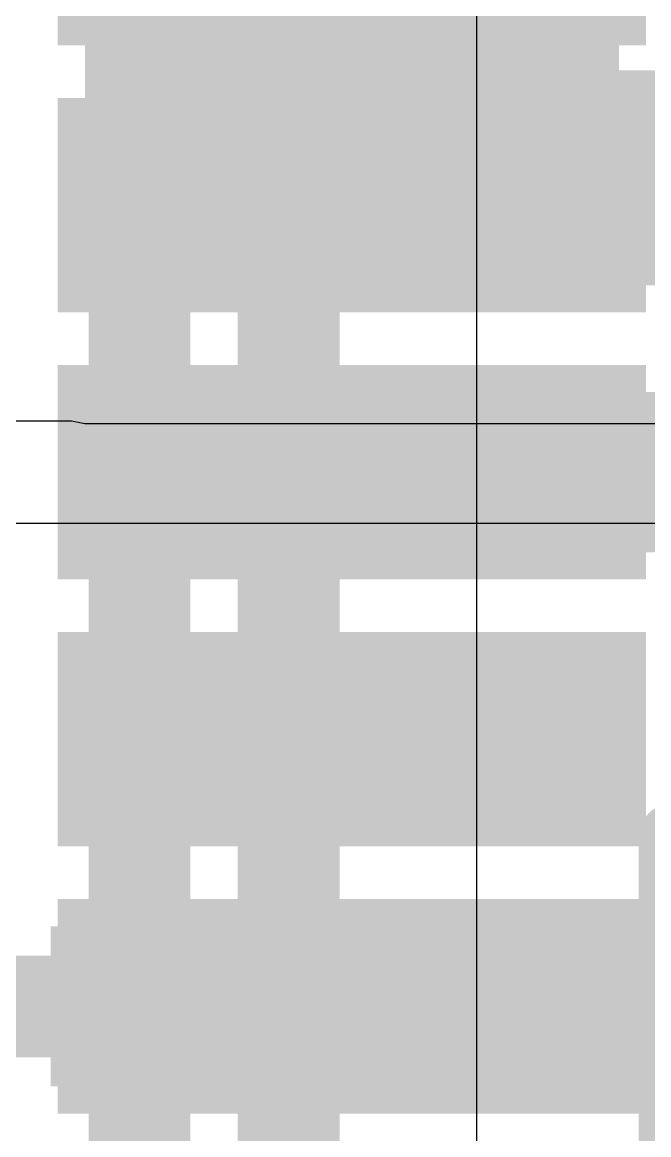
# Model space of a CAD drawing. Header units: inches. Extents: x -3 to 5437, y -3 to 5435.
# Drawn here: x 72.138 to 74.485, y 89.259 to 93.425 of the extents above; entities that cross this region are included whole.
import ezdxf

# ---------------------------------------------------------------- set-up
doc = ezdxf.new("R2010")
doc.units = ezdxf.units.IN
for name, color, linetype in [('Bottom Layer', 5, 'Continuous'), ('Top Layer', 1, 'Continuous'), ('Top Overlay', 2, 'Continuous'), ('Top Paste', 8, 'Continuous'), ('Top Solder', 216, 'Continuous')]:
    doc.layers.add(name, color=color, linetype=linetype)

# ---------------------------------------------------------------- blocks, each defined once
blk = doc.blocks.new('A7672E__FASE__68')
at = {"layer": 'Top Layer'}
for points in [[(5.300002099999999, 11.00000086), (4.7000033, 11.00000086), (4.7000033, 13.00000194), (5.300002099999999, 13.00000194)], [(6.300000099999999, 11.00000086), (5.7000013, 11.00000086), (5.7000013, 13.00000194), (6.300000099999999, 13.00000194)], [(7.300000639999999, 11.00000086), (6.70000184, 11.00000086), (6.70000184, 13.00000194), (7.300000639999999, 13.00000194)], [(8.300001179999999, 11.00000086), (7.70000238, 11.00000086), (7.70000238, 13.00000194), (8.300001179999999, 13.00000194)]]:
    blk.add_hatch(color=1, dxfattribs=at).paths.add_polyline_path(points)
at = {"layer": 'Top Paste'}
for points in [[(5.300002099999999, 11.00000086), (4.7000033, 11.00000086), (4.7000033, 13.00000194), (5.300002099999999, 13.00000194)], [(6.300000099999999, 11.00000086), (5.7000013, 11.00000086), (5.7000013, 13.00000194), (6.300000099999999, 13.00000194)], [(7.300000639999999, 11.00000086), (6.70000184, 11.00000086), (6.70000184, 13.00000194), (7.300000639999999, 13.00000194)], [(8.300001179999999, 11.00000086), (7.70000238, 11.00000086), (7.70000238, 13.00000194), (8.300001179999999, 13.00000194)]]:
    blk.add_hatch(color=8, dxfattribs=at).paths.add_polyline_path(points)
at = {"layer": 'Top Solder'}
for points in [[(4.40160156, 10.89840086), (3.59840276, 10.89840086), (3.59840276, 13.10160194), (4.40160156, 13.10160194)], [(5.4016021, 10.89840086), (4.598403299999999, 10.89840086), (4.598403299999999, 13.10160194), (5.4016021, 13.10160194)], [(6.4016001, 10.89840086), (5.5984013, 10.89840086), (5.5984013, 13.10160194), (6.4016001, 13.10160194)], [(7.401600639999999, 10.89840086), (6.598401839999999, 10.89840086), (6.598401839999999, 13.10160194), (7.401600639999999, 13.10160194)], [(8.40160118, 10.89840086), (7.59840238, 10.89840086), (7.59840238, 13.10160194), (8.40160118, 13.10160194)]]:
    blk.add_hatch(color=216, dxfattribs=at).paths.add_polyline_path(points)

msp = doc.modelspace()

# ---------------------------------------------------------------- hatches: boundary and pattern name
at = {"layer": 'Top Layer'}
for points in [[(72.37303788, 92.4400742), (74.37303896, 92.4400742), (74.37303896, 95.04007408), (72.37303788, 95.04007408)], [(72.37303788, 92.4400742), (83.96155927999999, 92.4400742), (83.96155927999999, 93.24427376), (72.37303788, 93.24427376)], [(72.37303788, 91.4400762), (78.3544534, 91.4400762), (78.3544534, 92.040075), (72.37303788, 92.040075)], [(72.24423448, 90.04007646), (72.24423448, 89.44007766), (73.37303587999999, 89.44007766), (73.37303587999999, 90.04007646)]]:
    msp.add_hatch(color=1, dxfattribs=at).paths.add_polyline_path(points)

# ---------------------------------------------------------------- linework, layer by layer
at = {"layer": 'Bottom Layer'}
msp.add_line((73.84069052, 87.59007374), (73.84069052, 96.11237317999999), dxfattribs=at)
for points in [[(73.13616309999999, 87.2982506, 0.3809999999999999, 0.3809999999999999, 0), (73.13616309999999, 110.36139218, 0.3809999999999999, 0.3809999999999999, 0)], [(72.5773631, 86.94118756, 0.3809999999999999, 0.3809999999999999, 0), (72.5773631, 104.3432, 0.3809999999999999, 0.3809999999999999, 0)]]:
    msp.add_lwpolyline(points, format="xyseb", dxfattribs=at)
at = {"layer": 'Top Layer'}
for p, q in [((71.86503788, 91.93207419999999), (72.32300496, 91.93207419999999)), ((72.32300496, 91.93207419999999), (72.37303788, 91.92212248)), ((72.37303788, 91.92212248), (78.20480422, 91.92212248)), ((74.88103896, 91.54807446), (71.86503788, 91.54807446))]:
    msp.add_line(p, q, dxfattribs=at)
for points in [[(70.96853725999999, 89.73913725999999, 0.3809999999999999, 0.3809999999999999, 0), (73.37210115999999, 89.73913725999999, 0.3809999999999999, 0.3809999999999999, 0)], [(73.37210115999999, 89.73913725999999, 0.254, 0.254, 0), (73.37303841999999, 89.74007452, 0.254, 0.254, 0)]]:
    msp.add_lwpolyline(points, format="xyseb", dxfattribs=at)
for points in [[(73.27685115999999, 89.73913725999999, 0.1905, 0.1905, 1), (73.46735115999999, 89.73913725999999, 0.1905, 0.1905, 1)], [(73.30860116, 89.73913725999999, 0.127, 0.127, 1), (73.43560116, 89.73913725999999, 0.127, 0.127, 1)], [(73.30953842, 89.74007452, 0.127, 0.127, 1), (73.43653841999999, 89.74007452, 0.127, 0.127, 1)]]:
    msp.add_lwpolyline(points, format="xyseb", close=True, dxfattribs=at)
at = {"layer": 'Top Overlay'}
for points in [[(74.5744, 90.3732, 0.254, 0.254, 0), (76.65520101999999, 90.3732, 0.254, 0.254, 0)], [(74.5744, 86.2369878, 0.254, 0.254, 0), (74.5744, 90.3732, 0.254, 0.254, 0)]]:
    msp.add_lwpolyline(points, format="xyseb", dxfattribs=at)
msp.add_lwpolyline([(74.51089999999999, 90.3732, 0.127, 0.127, 1), (74.63789999999999, 90.3732, 0.127, 0.127, 1)], format="xyseb", close=True, dxfattribs=at)
msp.add_lwpolyline([(74.51089999999999, 90.3732, 0.127, 0.127, 1), (74.63789999999999, 90.3732, 0.127, 0.127, 1)], format="xyseb", close=True, dxfattribs=at)

# ---------------------------------------------------------------- block references
at = {"rotation": 270}
msp.add_blockref('A7672E__FASE__68', (61.37303702, 97.74007629999998), dxfattribs=at)

doc.saveas('drawing.dxf')
